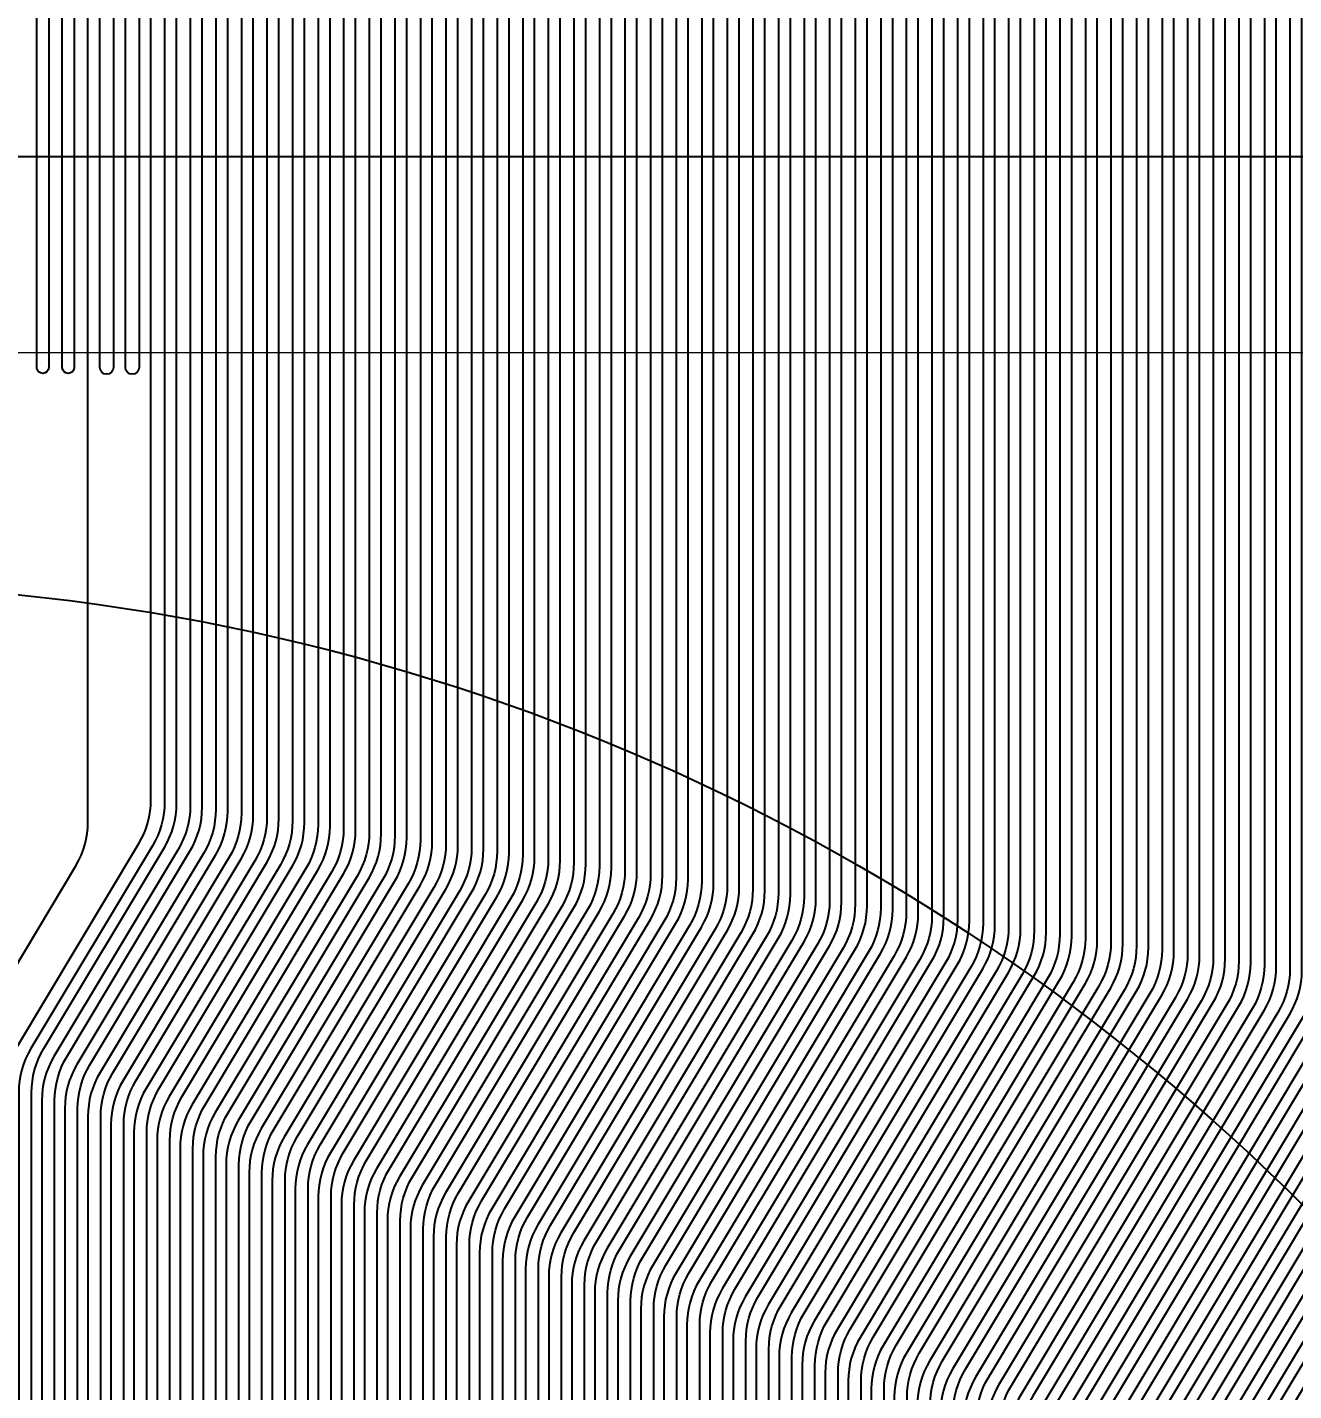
# Model space of a CAD drawing. Extents: x 10 to 206, y -65 to 73.
# Drawn here: x 58.026 to 59.511, y 35.13 to 36.728 of the extents above; entities that cross this region are included whole.
import ezdxf

# ---------------------------------------------------------------- set-up
doc = ezdxf.new("R2010")
doc.units = 0
doc.header["$LTSCALE"] = 0.5
doc.layers.get('0').update_dxf_attribs({"lineweight": 13})
for name, color, linetype in [('01 Copper', 3, 'Continuous'), ('08 Dimension&pin assignment', 7, 'Continuous'), ('10 Punch', 2, 'Continuous')]:
    doc.layers.add(name, color=color, linetype=linetype)
doc.styles.get("Standard").update_dxf_attribs({"font": 'romans.shx', "width": 0.75, "bigfont": 'AllInOneBig.shx'})
doc.dimstyles.new('ISO-25', dxfattribs={"dimtxt": 0.5, "dimasz": 0.8, "dimexe": 0.1, "dimexo": 0.1, "dimgap": 0.1, "dimtad": 1, "dimdec": 3, "dimzin": 1, "dimdsep": 46, "dimtxsty": 'Standard', "dimcen": 0.5, "dimadec": 0, "dimazin": 0, "dimtfac": 1, "dimtdec": 3, "dimtmove": 0, "dimatfit": 3, "dimfxl": 0, "dimarcsym": 0})

# ---------------------------------------------------------------- blocks, each defined once
blk = doc.blocks.new('*D626')
at = {"layer": '08 Dimension&pin assignment', "color": 0, "lineweight": -2, "transparency": 16777216}
for p, q in [((47.8345, 43.0835), (54.2023, 43.0835)), ((54.2023, 43.0835), (56.6015, 36.6674)), ((58.6329, 31.2348), (56.8817, 35.9181)), ((58.9131, 30.4855), (59.1932, 29.7361))]:
    blk.add_line(p, q, dxfattribs=at)
at = {"layer": '08 Dimension&pin assignment', "color": 0, "transparency": 16777216}
for points in [[(56.7263, 36.7141), (56.4766, 36.6207), (56.8817, 35.9181)], [(59.0379, 30.5322), (58.7882, 30.4388), (58.6329, 31.2348)]]:
    blk.add_solid(points, dxfattribs=at)
at = {"layer": '08 Dimension&pin assignment', "color": 0, "transparency": 16777216, "insert": (50.9684, 43.5644), "char_height": 0.5, "attachment_point": 5}
blk.add_mtext('∅5.000(Tape NG hole)', dxfattribs=at)
blk = doc.blocks.new('*D629')
at = {"layer": '08 Dimension&pin assignment', "color": 0, "lineweight": -2, "transparency": 16777216}
for p, q in [((55.6423, 35.3125), (55.6423, 51.9014)), ((68.5723, 35.3125), (68.5723, 51.9014)), ((56.4423, 51.8014), (67.7723, 51.8014))]:
    blk.add_line(p, q, dxfattribs=at)
at = {"layer": '08 Dimension&pin assignment', "color": 0, "transparency": 16777216}
for points in [[(56.4423, 51.9348), (56.4423, 51.6681), (55.6423, 51.8014)], [(67.7723, 51.9348), (67.7723, 51.6681), (68.5723, 51.8014)]]:
    blk.add_solid(points, dxfattribs=at)
at = {"layer": '08 Dimension&pin assignment', "color": 0, "transparency": 16777216, "insert": (62.1073, 52.2824), "char_height": 0.5, "attachment_point": 5}
blk.add_mtext('12.930±0.1(Cutline)', dxfattribs=at)
blk = doc.blocks.new('*D632')
at = {"layer": '08 Dimension&pin assignment', "color": 0, "lineweight": -2, "transparency": 16777216}
for p, q in [((86.5948, 34.3764), (86.5948, 45.0329)), ((57.8573, 33.5764), (86.6948, 33.5764)), ((79.6948, 33.5764), (86.6948, 33.5764)), ((86.5948, 32.7764), (86.5948, 31.9764))]:
    blk.add_line(p, q, dxfattribs=at)
at = {"layer": '08 Dimension&pin assignment', "color": 0, "transparency": 16777216}
for points in [[(86.4614, 34.3764), (86.7281, 34.3764), (86.5948, 33.5764)], [(86.4614, 32.7764), (86.7281, 32.7764), (86.5948, 33.5764)]]:
    blk.add_solid(points, dxfattribs=at)
at = {"layer": '08 Dimension&pin assignment', "color": 0, "transparency": 16777216, "insert": (86.1138, 41.0847), "char_height": 0.5, "attachment_point": 5, "rotation": 90}
blk.add_mtext('0%%P1(%%C5mm Tape NG Hole)', dxfattribs=at)
blk = doc.blocks.new('*D639')
at = {"layer": '08 Dimension&pin assignment', "color": 0, "lineweight": -2, "transparency": 16777216}
for p, q in [((56.6923, 34.1764), (56.6923, 45.9014)), ((62.1073, 42.4464), (62.1073, 45.9014)), ((61.3073, 45.8014), (57.4923, 45.8014))]:
    blk.add_line(p, q, dxfattribs=at)
at = {"layer": '08 Dimension&pin assignment', "color": 0, "transparency": 16777216}
for points in [[(57.4923, 45.9348), (57.4923, 45.6681), (56.6923, 45.8014)], [(61.3073, 45.9348), (61.3073, 45.6681), (62.1073, 45.8014)]]:
    blk.add_solid(points, dxfattribs=at)
at = {"layer": '08 Dimension&pin assignment', "color": 0, "transparency": 16777216, "insert": (59.3998, 46.2824), "char_height": 0.5, "attachment_point": 5}
blk.add_mtext('5.415{\\A1;\\Fromans,bigfont|c128;%%P0.1\\Fromans,bigfont|c136;5\\Fromans,bigfont|c128;(\\Fromans,bigfont|c136;SR\\Fromans,bigfont|c128;)}', dxfattribs=at)
blk = doc.blocks.new('*D692')
at = {"layer": '08 Dimension&pin assignment', "color": 0, "lineweight": -2, "transparency": 16777216}
for p, q in [((57.1453, 33.9409), (57.1453, 43.8654)), ((67.0692, 33.9409), (67.0692, 43.8654)), ((57.9453, 43.7654), (66.2692, 43.7654)), ((67.0692, 43.7654), (78.7121, 43.7654))]:
    blk.add_line(p, q, dxfattribs=at)
at = {"layer": '08 Dimension&pin assignment', "color": 0, "transparency": 16777216}
for points in [[(57.9453, 43.8987), (57.9453, 43.632), (57.1453, 43.7654)], [(66.2692, 43.632), (66.2692, 43.8987), (67.0692, 43.7654)]]:
    blk.add_solid(points, dxfattribs=at)
at = {"layer": 'Defpoints', "color": 0, "transparency": 16777216}
for p in [(67.0692, 43.7654), (57.1453, 33.8409), (67.0692, 33.8409)]:
    blk.add_point(p, dxfattribs=at)
at = {"layer": '08 Dimension&pin assignment', "color": 0, "transparency": 16777216, "insert": (73.2907, 44.2463), "char_height": 0.5, "attachment_point": 5}
blk.add_mtext('{\\Fromans,chineset|c0;\\C2;9.9\\Fromans.shx,chineset.shx|c0;18*1.0006=9.9239508%%P0.005(I/L)}', dxfattribs=at)

msp = doc.modelspace()

# ---------------------------------------------------------------- linework, layer by layer
at = {"color": 254, "true_color": 0xddb3d4}
msp.add_lwpolyline([(55.10216848, 36.34693204), (68.25153664, 36.34693204)], dxfattribs=at)
at = {"layer": '01 Copper'}
for points in [[(58.13675674, 39.87162661), (58.13675674, 41.01142951), (58.25175674, 41.01142951), (58.25175674, 41.03142951), (58.21475674, 41.03142951), (58.21475674, 41.15142951), (58.29975674, 41.15142951), (58.29975674, 41.03142951), (58.26275674, 41.03142951), (58.26275674, 41.00042951), (58.14675674, 41.00042951), (58.14675674, 39.86014448), (58.12685274, 39.81896109), (58.12685274, 38.69693204), (58.12385274, 38.68693204), (58.12385274, 38.58693204), (58.12685274, 38.57693204), (58.12685274, 36.3295184, -1), (58.11085274, 36.3295184), (58.11085274, 38.57693204), (58.11385274, 38.58693204), (58.11385274, 38.68693204), (58.11085274, 38.69693204), (58.11085274, 39.81802861)], [(58.15384074, 38.68693204), (58.15384074, 38.58693204), (58.15684074, 38.57693204), (58.15684074, 36.3295184, -1), (58.14084074, 36.3295184), (58.14084074, 38.57693204), (58.14384074, 38.58693204), (58.14384074, 38.68693204), (58.14084074, 38.69693204), (58.14084074, 39.81802861), (58.15875674, 39.85509863), (58.15875674, 40.98042951), (58.24775674, 40.98042951), (58.24775674, 40.86042951), (58.16875674, 40.86042951), (58.16875674, 39.8436165), (58.15684074, 39.81896109), (58.15684074, 38.69693204)]]:
    msp.add_lwpolyline(points, format="xyb", close=True, dxfattribs=at)
for points in [[(56.49225674, 32.19059536), (56.49225674, 34.9169437, -0.3152987889), (56.55805473, 35.01091297), (57.91144554, 35.50350694, 0.1719942425), (57.96299282, 35.54602662), (58.08261404, 35.74539532, 0.1359329595), (58.09686474, 35.79684489), (58.09686474, 38.57693204)], [(58.18682874, 38.57693204), (58.18682874, 35.8204476, -0.1359329595), (58.17257804, 35.76899803), (58.03005045, 35.53145205, 0.1359329595), (58.01579974, 35.48000247), (58.01579974, 33.75092951), (58.00379974, 33.75092951), (58.00379974, 35.06642951, 0.4142135624), (57.95379974, 35.11642951), (57.56750814, 35.11642951, -0.4142135624), (57.51750814, 35.16642951), (57.51750814, 35.29318974, -0.3152987889), (57.55040714, 35.34017437), (57.96153948, 35.48981431, 0.1719942425), (58.01308676, 35.53233399), (58.15657804, 35.77148612, 0.1359329595), (58.17082874, 35.82293569), (58.17082874, 38.57693204)], [(58.21681674, 38.57693204), (58.21681674, 35.81600538, -0.1359329595), (58.20256604, 35.76455581), (58.05706665, 35.52205683, 0.1359329595), (58.04281594, 35.47060726), (58.04281594, 33.84092951), (58.03081594, 33.84092951), (58.03081594, 35.47976202, -0.1359329595), (58.04506665, 35.53121159), (58.18656604, 35.7670439, 0.1359329595), (58.20081674, 35.81849348), (58.20081674, 38.57693204)], [(58.05087674, 38.57693204), (58.05087674, 36.3295184, -1), (58.03688874, 36.3295184), (58.03688874, 38.57693204)], [(58.24680474, 38.57693204), (58.24680474, 35.81156317, -0.1359329595), (58.23255404, 35.76011359), (58.08408285, 35.51266161, 0.1359329595), (58.06983214, 35.46121204), (58.06983214, 33.75092951), (58.05783214, 33.75092951), (58.05783214, 35.4703668, -0.1359329595), (58.07208285, 35.52181637), (58.21655404, 35.76260168, 0.1359329595), (58.23080474, 35.81405126), (58.23080474, 38.57693204)], [(58.08086474, 38.57693204), (58.08086474, 36.3295184, -1), (58.06687674, 36.3295184), (58.06687674, 38.57693204)], [(58.27679274, 38.57693204), (58.27679274, 35.80712095, -0.1359329595), (58.26254204, 35.75567137), (58.11109905, 35.5032664, 0.1359329595), (58.09684834, 35.45181682), (58.09684834, 33.84092951), (58.08484834, 33.84092951), (58.08484834, 35.46097158, -0.1359329595), (58.09909905, 35.51242116), (58.24654204, 35.75815947, 0.1359329595), (58.26079274, 35.80960904), (58.26079274, 38.57693204)], [(58.30678074, 38.57693204), (58.30678074, 35.80267873, -0.1359329595), (58.29253004, 35.75122915), (58.13811525, 35.49387118, 0.1359329595), (58.12386454, 35.4424216), (58.12386454, 33.75092951), (58.11186454, 33.75092951), (58.11186454, 35.45157636, -0.1359329595), (58.12611525, 35.50302594), (58.27653004, 35.75371725, 0.1359329595), (58.29078074, 35.80516682), (58.29078074, 38.57693204)], [(58.33676874, 38.57693204), (58.33676874, 35.79823651, -0.1359329595), (58.32251804, 35.74678694), (58.16513145, 35.48447596, 0.1359329595), (58.15088074, 35.43302639), (58.15088074, 33.84092951), (58.13888074, 33.84092951), (58.13888074, 35.44218115, -0.1359329595), (58.15313145, 35.49363072), (58.30651804, 35.74927503, 0.1359329595), (58.32076874, 35.80072461), (58.32076874, 38.57693204)], [(58.36675674, 38.57693204), (58.36675674, 35.7937943, -0.1359329595), (58.35250604, 35.74234472), (58.19214765, 35.47508074, 0.1359329595), (58.17789694, 35.42363117), (58.17789694, 33.75092951), (58.16589694, 33.75092951), (58.16589694, 35.43278593, -0.1359329595), (58.18014765, 35.4842355), (58.33650604, 35.74483281, 0.1359329595), (58.35075674, 35.79628239), (58.35075674, 38.57693204)], [(58.39674474, 38.57693204), (58.39674474, 35.78935208, -0.1359329595), (58.38249404, 35.7379025), (58.21916385, 35.46568553, 0.1359329595), (58.20491314, 35.41423595), (58.20491314, 33.84092951), (58.19291314, 33.84092951), (58.19291314, 35.42339071, -0.1359329595), (58.20716385, 35.47484029), (58.36649404, 35.74039059, 0.1359329595), (58.38074474, 35.79184017), (58.38074474, 38.57693204)], [(58.42673274, 38.57693204), (58.42673274, 35.78490986, -0.1359329595), (58.41248204, 35.73346028), (58.24618005, 35.45629031, 0.1359329595), (58.23192934, 35.40484073), (58.23192934, 33.75092951), (58.21992934, 33.75092951), (58.21992934, 35.41399549, -0.1359329595), (58.23418005, 35.46544507), (58.39648204, 35.73594838, 0.1359329595), (58.41073274, 35.78739795), (58.41073274, 38.57693204)], [(58.45672074, 38.57693204), (58.45672074, 35.78046764, -0.1359329595), (58.44247004, 35.72901807), (58.27319625, 35.44689509, 0.1359329595), (58.25894554, 35.39544552), (58.25894554, 33.84092951), (58.24694554, 33.84092951), (58.24694554, 35.40460028, -0.1359329595), (58.26119625, 35.45604985), (58.42647004, 35.73150616, 0.1359329595), (58.44072074, 35.78295573), (58.44072074, 38.57693204)], [(58.48670874, 38.57693204), (58.48670874, 35.77602542, -0.1359329595), (58.47245804, 35.72457585), (58.30021245, 35.43749987, 0.1359329595), (58.28596174, 35.3860503), (58.28596174, 33.75092951), (58.27396174, 33.75092951), (58.27396174, 35.39520506, -0.1359329595), (58.28821245, 35.44665463), (58.45645804, 35.72706394, 0.1359329595), (58.47070874, 35.77851352), (58.47070874, 38.57693204)], [(58.51669674, 38.57693204), (58.51669674, 35.77158321, -0.1359329595), (58.50244604, 35.72013363), (58.32722865, 35.42810466, 0.1359329595), (58.31297794, 35.37665508), (58.31297794, 33.84092951), (58.30097794, 33.84092951), (58.30097794, 35.38580984, -0.1359329595), (58.31522865, 35.43725942), (58.48644604, 35.72262172, 0.1359329595), (58.50069674, 35.7740713), (58.50069674, 38.57693204)], [(58.54668474, 38.57693204), (58.54668474, 35.76714099, -0.1359329595), (58.53243404, 35.71569141), (58.35424485, 35.41870944, 0.1359329595), (58.33999414, 35.36725986), (58.33999414, 33.75092951), (58.32799414, 33.75092951), (58.32799414, 35.37641462, -0.1359329595), (58.34224485, 35.4278642), (58.51643404, 35.71817951, 0.1359329595), (58.53068474, 35.76962908), (58.53068474, 38.57693204)], [(58.57667274, 38.57693204), (58.57667274, 35.76269877, -0.1359329595), (58.56242204, 35.7112492), (58.38126105, 35.40931422, 0.1359329595), (58.36701034, 35.35786464), (58.36701034, 33.84092951), (58.35501034, 33.84092951), (58.35501034, 35.3670194, -0.1359329595), (58.36926105, 35.41846898), (58.54642204, 35.71373729, 0.1359329595), (58.56067274, 35.76518686), (58.56067274, 38.57693204)], [(58.60666074, 38.57693204), (58.60666074, 35.75825655, -0.1359329595), (58.59241004, 35.70680698), (58.40827725, 35.399919, 0.1359329595), (58.39402654, 35.34846943), (58.39402654, 33.75092951), (58.38202654, 33.75092951), (58.38202654, 35.35762419, -0.1359329595), (58.39627725, 35.40907376), (58.57641004, 35.70929507, 0.1359329595), (58.59066074, 35.76074465), (58.59066074, 38.57693204)], [(58.63664874, 38.57693204), (58.63664874, 35.75381434, -0.1359329595), (58.62239804, 35.70236476), (58.43529345, 35.39052379, 0.1359329595), (58.42104274, 35.33907421), (58.42104274, 33.84092951), (58.40904274, 33.84092951), (58.40904274, 35.34822897, -0.1359329595), (58.42329345, 35.39967854), (58.60639804, 35.70485285, 0.1359329595), (58.62064874, 35.75630243), (58.62064874, 38.57693204)], [(58.66663674, 38.57693204), (58.66663674, 35.74937212, -0.1359329595), (58.65238604, 35.69792254), (58.46230965, 35.38112857, 0.1359329595), (58.44805894, 35.32967899), (58.44805894, 33.75092951), (58.43605894, 33.75092951), (58.43605894, 35.33883375, -0.1359329595), (58.45030965, 35.39028333), (58.63638604, 35.70041064, 0.1359329595), (58.65063674, 35.75186021), (58.65063674, 38.57693204)], [(58.69662474, 38.57693204), (58.69662474, 35.7449299, -0.1359329595), (58.68237404, 35.69348032), (58.48932585, 35.37173335, 0.1359329595), (58.47507514, 35.32028377), (58.47507514, 33.84092951), (58.46307514, 33.84092951), (58.46307514, 35.32943853, -0.1359329595), (58.47732585, 35.38088811), (58.66637404, 35.69596842, 0.1359329595), (58.68062474, 35.74741799), (58.68062474, 38.57693204)], [(58.72661274, 38.57693204), (58.72661274, 35.74048768, -0.1359329595), (58.71236204, 35.68903811), (58.51634205, 35.36233813, 0.1359329595), (58.50209134, 35.31088856), (58.50209134, 33.75092951), (58.49009134, 33.75092951), (58.49009134, 35.32004332, -0.1359329595), (58.50434205, 35.37149289), (58.69636204, 35.6915262, 0.1359329595), (58.71061274, 35.74297578), (58.71061274, 38.57693204)], [(58.75660074, 38.57693204), (58.75660074, 35.73604547, -0.1359329595), (58.74235004, 35.68459589), (58.54335825, 35.35294291, 0.1359329595), (58.52910754, 35.30149334), (58.52910754, 33.84092951), (58.51710754, 33.84092951), (58.51710754, 35.3106481, -0.1359329595), (58.53135825, 35.36209767), (58.72635004, 35.68708398, 0.1359329595), (58.74060074, 35.73853356), (58.74060074, 38.57693204)], [(58.78658874, 38.57693204), (58.78658874, 35.73160325, -0.1359329595), (58.77233804, 35.68015367), (58.57037445, 35.3435477, 0.1359329595), (58.55612374, 35.29209812), (58.55612374, 33.75092951), (58.54412374, 33.75092951), (58.54412374, 35.30125288, -0.1359329595), (58.55837445, 35.35270246), (58.75633804, 35.68264176, 0.1359329595), (58.77058874, 35.73409134), (58.77058874, 38.57693204)], [(58.81657674, 38.57693204), (58.81657674, 35.72716103, -0.1359329595), (58.80232604, 35.67571145), (58.59739065, 35.33415248, 0.1359329595), (58.58313994, 35.2827029), (58.58313994, 33.84092951), (58.57113994, 33.84092951), (58.57113994, 35.29185766, -0.1359329595), (58.58539065, 35.34330724), (58.78632604, 35.67819955, 0.1359329595), (58.80057674, 35.72964912), (58.80057674, 38.57693204)], [(58.84656474, 38.57693204), (58.84656474, 35.72271881, -0.1359329595), (58.83231404, 35.67126924), (58.62440685, 35.32475726, 0.1359329595), (58.61015614, 35.27330769), (58.61015614, 33.75092951), (58.59815614, 33.75092951), (58.59815614, 35.28246245, -0.1359329595), (58.61240685, 35.33391202), (58.81631404, 35.67375733, 0.1359329595), (58.83056474, 35.7252069), (58.83056474, 38.57693204)], [(58.87655274, 38.57693204), (58.87655274, 35.71827659, -0.1359329595), (58.86230204, 35.66682702), (58.65142305, 35.31536204, 0.1359329595), (58.63717234, 35.26391247), (58.63717234, 33.84092951), (58.62517234, 33.84092951), (58.62517234, 35.27306723, -0.1359329595), (58.63942305, 35.3245168), (58.84630204, 35.66931511, 0.1359329595), (58.86055274, 35.72076469), (58.86055274, 38.57693204)], [(58.90654074, 38.57693204), (58.90654074, 35.71383438, -0.1359329595), (58.89229004, 35.6623848), (58.67843925, 35.30596683, 0.1359329595), (58.66418854, 35.25451725), (58.66418854, 33.75092951), (58.65218854, 33.75092951), (58.65218854, 35.26367201, -0.1359329595), (58.66643925, 35.31512159), (58.87629004, 35.66487289, 0.1359329595), (58.89054074, 35.71632247), (58.89054074, 38.57693204)], [(58.93652874, 38.57693204), (58.93652874, 35.70939216, -0.1359329595), (58.92227804, 35.65794258), (58.70545545, 35.29657161, 0.1359329595), (58.69120474, 35.24512203), (58.69120474, 33.84092951), (58.67920474, 33.84092951), (58.67920474, 35.25427679, -0.1359329595), (58.69345545, 35.30572637), (58.90627804, 35.66043068, 0.1359329595), (58.92052874, 35.71188025), (58.92052874, 38.57693204)], [(58.96651674, 38.57693204), (58.96651674, 35.70494994, -0.1359329595), (58.95226604, 35.65350037), (58.73247165, 35.28717639, 0.1359329595), (58.71822094, 35.23572681), (58.71822094, 33.75092951), (58.70622094, 33.75092951), (58.70622094, 35.24488157, -0.1359329595), (58.72047165, 35.29633115), (58.93626604, 35.65598846, 0.1359329595), (58.95051674, 35.70743803), (58.95051674, 38.57693204)], [(58.99650474, 38.57693204), (58.99650474, 35.70050772, -0.1359329595), (58.98225404, 35.64905815), (58.75948785, 35.27778117, 0.1359329595), (58.74523714, 35.2263316), (58.74523714, 33.84092951), (58.73323714, 33.84092951), (58.73323714, 35.23548636, -0.1359329595), (58.74748785, 35.28693593), (58.96625404, 35.65154624, 0.1359329595), (58.98050474, 35.70299582), (58.98050474, 38.57693204)], [(59.02649274, 38.57693204), (59.02649274, 35.69606551, -0.1359329595), (59.01224204, 35.64461593), (58.78650405, 35.26838596, 0.1359329595), (58.77225334, 35.21693638), (58.77225334, 33.75092951), (58.76025334, 33.75092951), (58.76025334, 35.22609114, -0.1359329595), (58.77450405, 35.27754071), (58.99624204, 35.64710402, 0.1359329595), (59.01049274, 35.6985536), (59.01049274, 38.57693204)], [(59.05648074, 38.57693204), (59.05648074, 35.69162329, -0.1359329595), (59.04223004, 35.64017371), (58.81352025, 35.25899074, 0.1359329595), (58.79926954, 35.20754116), (58.79926954, 33.84092951), (58.78726954, 33.84092951), (58.78726954, 35.21669592, -0.1359329595), (58.80152025, 35.2681455), (59.02623004, 35.64266181, 0.1359329595), (59.04048074, 35.69411138), (59.04048074, 38.57693204)], [(59.08646874, 38.57693204), (59.08646874, 35.68718107, -0.1359329595), (59.07221804, 35.6357315), (58.84053645, 35.24959552, 0.1359329595), (58.82628574, 35.19814594), (58.82628574, 33.75092951), (58.81428574, 33.75092951), (58.81428574, 35.2073007, -0.1359329595), (58.82853645, 35.25875028), (59.05621804, 35.63821959, 0.1359329595), (59.07046874, 35.68966916), (59.07046874, 38.57693204)], [(59.11645674, 38.57693204), (59.11645674, 35.68273885, -0.1359329595), (59.10220604, 35.63128928), (58.86755265, 35.2402003, 0.1359329595), (58.85330194, 35.18875073), (58.85330194, 33.84092951), (58.84130194, 33.84092951), (58.84130194, 35.19790549, -0.1359329595), (58.85555265, 35.24935506), (59.08620604, 35.63377737, 0.1359329595), (59.10045674, 35.68522695), (59.10045674, 38.57693204)], [(59.14644474, 38.57693204), (59.14644474, 35.67829664, -0.1359329595), (59.13219404, 35.62684706), (58.89456885, 35.23080508, 0.1359329595), (58.88031814, 35.17935551), (58.88031814, 33.75092951), (58.86831814, 33.75092951), (58.86831814, 35.18851027, -0.1359329595), (58.88256885, 35.23995984), (59.11619404, 35.62933515, 0.1359329595), (59.13044474, 35.68078473), (59.13044474, 38.57693204)], [(59.17643274, 38.57693204), (59.17643274, 35.67385442, -0.1359329595), (59.16218204, 35.62240484), (58.92158505, 35.22140987, 0.1359329595), (58.90733434, 35.16996029), (58.90733434, 33.84092951), (58.89533434, 33.84092951), (58.89533434, 35.17911505, -0.1359329595), (58.90958505, 35.23056463), (59.14618204, 35.62489293, 0.1359329595), (59.16043274, 35.67634251), (59.16043274, 38.57693204)], [(59.20642074, 38.57693204), (59.20642074, 35.6694122, -0.1359329595), (59.19217004, 35.61796262), (58.94860125, 35.21201465, 0.1359329595), (58.93435054, 35.16056507), (58.93435054, 33.75092951), (58.92235054, 33.75092951), (58.92235054, 35.16971983, -0.1359329595), (58.93660125, 35.22116941), (59.17617004, 35.62045072, 0.1359329595), (59.19042074, 35.67190029), (59.19042074, 38.57693204)], [(59.23640874, 38.57693204), (59.23640874, 35.66496998, -0.1359329595), (59.22215804, 35.61352041), (58.97561745, 35.20261943, 0.1359329595), (58.96136674, 35.15116986), (58.96136674, 33.84092951), (58.94936674, 33.84092951), (58.94936674, 35.16032462, -0.1359329595), (58.96361745, 35.21177419), (59.20615804, 35.6160085, 0.1359329595), (59.22040874, 35.66745807), (59.22040874, 38.57693204)], [(59.26639674, 38.57693204), (59.26639674, 35.66052776, -0.1359329595), (59.25214604, 35.60907819), (59.00263365, 35.19322421, 0.1359329595), (58.98838294, 35.14177464), (58.98838294, 33.75092951), (58.97638294, 33.75092951), (58.97638294, 35.1509294, -0.1359329595), (58.99063365, 35.20237897), (59.23614604, 35.61156628, 0.1359329595), (59.25039674, 35.66301586), (59.25039674, 38.57693204)], [(59.29638474, 38.57693204), (59.29638474, 35.65608555, -0.1359329595), (59.28213404, 35.60463597), (59.02964985, 35.183829, 0.1359329595), (59.01539914, 35.13237942), (59.01539914, 33.84092951), (59.00339914, 33.84092951), (59.00339914, 35.14153418, -0.1359329595), (59.01764985, 35.19298376), (59.26613404, 35.60712406, 0.1359329595), (59.28038474, 35.65857364), (59.28038474, 38.57693204)], [(59.32637274, 38.57693204), (59.32637274, 35.65164333, -0.1359329595), (59.31212204, 35.60019375), (59.05666605, 35.17443378, 0.1359329595), (59.04241534, 35.1229842), (59.04241534, 33.75092951), (59.03041534, 33.75092951), (59.03041534, 35.13213896, -0.1359329595), (59.04466605, 35.18358854), (59.29612204, 35.60268185, 0.1359329595), (59.31037274, 35.65413142), (59.31037274, 38.57693204)], [(59.35636074, 38.57693204), (59.35636074, 35.64720111, -0.1359329595), (59.34211004, 35.59575154), (59.08368225, 35.16503856, 0.1359329595), (59.06943154, 35.11358899), (59.06943154, 33.84092951), (59.05743154, 33.84092951), (59.05743154, 35.12274374, -0.1359329595), (59.07168225, 35.17419332), (59.32611004, 35.59823963, 0.1359329595), (59.34036074, 35.6496892), (59.34036074, 38.57693204)], [(59.38634874, 38.57693204), (59.38634874, 35.64275889, -0.1359329595), (59.37209804, 35.59130932), (59.11069845, 35.15564334, 0.1359329595), (59.09644774, 35.10419377), (59.09644774, 33.75092951), (59.08444774, 33.75092951), (59.08444774, 35.11334853, -0.1359329595), (59.09869845, 35.1647981), (59.35609804, 35.59379741, 0.1359329595), (59.37034874, 35.64524699), (59.37034874, 38.57693204)], [(59.41633674, 38.57693204), (59.41633674, 35.63831668, -0.1359329595), (59.40208604, 35.5868671), (59.13771465, 35.14624813, 0.1359329595), (59.12346394, 35.09479855), (59.12346394, 33.84092951), (59.11146394, 33.84092951), (59.11146394, 35.10395331, -0.1359329595), (59.12571465, 35.15540288), (59.38608604, 35.58935519, 0.1359329595), (59.40033674, 35.64080477), (59.40033674, 38.57693204)], [(59.44632474, 38.57693204), (59.44632474, 35.63387446, -0.1359329595), (59.43207404, 35.58242488), (59.16473085, 35.13685291, 0.1359329595), (59.15048014, 35.08540333), (59.15048014, 33.75092951), (59.13848014, 33.75092951), (59.13848014, 35.09455809, -0.1359329595), (59.15273085, 35.14600767), (59.41607404, 35.58491298, 0.1359329595), (59.43032474, 35.63636255), (59.43032474, 38.57693204)], [(59.47631274, 38.57693204), (59.47631274, 35.62943224, -0.1359329595), (59.46206204, 35.57798267), (59.19174705, 35.12745769, 0.1359329595), (59.17749634, 35.07600811), (59.17749634, 33.84092951), (59.16549634, 33.84092951), (59.16549634, 35.08516287, -0.1359329595), (59.17974705, 35.13661245), (59.44606204, 35.58047076, 0.1359329595), (59.46031274, 35.63192033), (59.46031274, 38.57693204)], [(59.50630074, 38.57693204), (59.50630074, 35.62499002, -0.1359329595), (59.49205004, 35.57354045), (59.21876325, 35.11806247, 0.1359329595), (59.20451254, 35.0666129), (59.20451254, 33.75092951), (59.19251254, 33.75092951), (59.19251254, 35.07576766, -0.1359329595), (59.20676325, 35.12721723), (59.47605004, 35.57602854, 0.1359329595), (59.49030074, 35.62747812), (59.49030074, 38.57693204)], [(59.53628874, 38.57693204), (59.53628874, 35.62054781, -0.1359329595), (59.52203804, 35.56909823), (59.24577945, 35.10866725, 0.1359329595), (59.23152874, 35.05721768), (59.23152874, 33.84092951), (59.21952874, 33.84092951), (59.21952874, 35.06637244, -0.1359329595), (59.23377945, 35.11782201), (59.50603804, 35.57158632, 0.1359329595), (59.52028874, 35.6230359), (59.52028874, 38.57693204)], [(59.56627674, 38.57693204), (59.56627674, 35.61610559, -0.1359329595), (59.55202604, 35.56465601), (59.27279565, 35.09927204, 0.1359329595), (59.25854494, 35.04782246), (59.25854494, 33.75092951), (59.24654494, 33.75092951), (59.24654494, 35.05697722, -0.1359329595), (59.26079565, 35.1084268), (59.53602604, 35.5671441, 0.1359329595), (59.55027674, 35.61859368), (59.55027674, 38.57693204)], [(59.59626474, 38.57693204), (59.59626474, 35.61166337, -0.1359329595), (59.58201404, 35.56021379), (59.29981185, 35.08987682, 0.1359329595), (59.28556114, 35.03842724), (59.28556114, 33.84092951), (59.27356114, 33.84092951), (59.27356114, 35.047582, -0.1359329595), (59.28781185, 35.09903158), (59.56601404, 35.56270189, 0.1359329595), (59.58026474, 35.61415146), (59.58026474, 38.57693204)], [(59.62625274, 38.57693204), (59.62625274, 35.60722115, -0.1359329595), (59.61200204, 35.55577158), (59.32682805, 35.0804816, 0.1359329595), (59.31257734, 35.02903203), (59.31257734, 33.75092951), (59.30057734, 33.75092951), (59.30057734, 35.03818679, -0.1359329595), (59.31482805, 35.08963636), (59.59600204, 35.55825967, 0.1359329595), (59.61025274, 35.60970925), (59.61025274, 38.57693204)], [(59.65624074, 38.57693204), (59.65624074, 35.60277893, -0.1359329595), (59.64199004, 35.55132936), (59.35384425, 35.07108638, 0.1359329595), (59.33959354, 35.01963681), (59.33959354, 33.84092951), (59.32759354, 33.84092951), (59.32759354, 35.02879157, -0.1359329595), (59.34184425, 35.08024114), (59.62599004, 35.55381745, 0.1359329595), (59.64024074, 35.60526703), (59.64024074, 38.57693204)], [(59.68622874, 38.57693204), (59.68622874, 35.59833672, -0.1359329595), (59.67197804, 35.54688714), (59.38086045, 35.06169117, 0.1359329595), (59.36660974, 35.01024159), (59.36660974, 33.75092951), (59.35460974, 33.75092951), (59.35460974, 35.01939635, -0.1359329595), (59.36886045, 35.07084593), (59.65597804, 35.54937523, 0.1359329595), (59.67022874, 35.60082481), (59.67022874, 38.57693204)], [(59.71621674, 38.57693204), (59.71621674, 35.5938945, -0.1359329595), (59.70196604, 35.54244492), (59.40787665, 35.05229595, 0.1359329595), (59.39362594, 35.00084637), (59.39362594, 33.84092951), (59.38162594, 33.84092951), (59.38162594, 35.01000113, -0.1359329595), (59.39587665, 35.06145071), (59.68596604, 35.54493302, 0.1359329595), (59.70021674, 35.59638259), (59.70021674, 38.57693204)], [(59.74620474, 38.57693204), (59.74620474, 35.58945228, -0.1359329595), (59.73195404, 35.53800271), (59.43489285, 35.04290073, 0.1359329595), (59.42064214, 34.99145116), (59.42064214, 33.75092951), (59.40864214, 33.75092951), (59.40864214, 35.00060591, -0.1359329595), (59.42289285, 35.05205549), (59.71595404, 35.5404908, 0.1359329595), (59.73020474, 35.59194037), (59.73020474, 38.57693204)], [(59.77619274, 38.57693204), (59.77619274, 35.58501006, -0.1359329595), (59.76194204, 35.53356049), (59.46190905, 35.03350551, 0.1359329595), (59.44765834, 34.98205594), (59.44765834, 33.84092951), (59.43565834, 33.84092951), (59.43565834, 34.9912107, -0.1359329595), (59.44990905, 35.04266027), (59.74594204, 35.53604858, 0.1359329595), (59.76019274, 35.58749816), (59.76019274, 38.57693204)]]:
    msp.add_lwpolyline(points, format="xyb", dxfattribs=at)
at = {"layer": '10 Punch'}
msp.add_lwpolyline([(69.60725674, 36.57642951), (54.60725674, 36.57642951), (54.60725674, 30.57642951), (69.60725674, 30.57642951)], close=True, dxfattribs=at)
msp.add_circle((57.75725674, 33.57642951), 2.5, dxfattribs=at)

# ---------------------------------------------------------------- dimensions: what is measured, and where the dimension line sits
at = {"layer": '08 Dimension&pin assignment'}
dim = msp.add_linear_dim(base=(68.57225674, 51.80142951), p1=(55.64225674, 35.21245194), p2=(68.57225674, 35.21245194), text='<>±0.1(Cutline)', dimstyle='ISO-25', override={"dimadec": 3}, dxfattribs=at)
dim.commit()
dim.dimension.update_dxf_attribs({"geometry": '*D629', "text_midpoint": (62.10725674, 51.80142951), "dimtype": 160})
dim = msp.add_linear_dim(base=(56.69225674, 45.80142951), p1=(62.10725674, 42.34642951), p2=(56.69225674, 34.07642951), text='<>{\\A1;\\Fromans,bigfont|c128;%%P0.1\\Fromans,bigfont|c136;5\\Fromans,bigfont|c128;(\\Fromans,bigfont|c136;SR\\Fromans,bigfont|c128;)}', dimstyle='ISO-25', override={"dimzin": 8, "dimadec": 3}, dxfattribs=at)
dim.commit()
dim.dimension.update_dxf_attribs({"geometry": '*D639', "text_midpoint": (59.39975674, 46.28238189)})
dim = msp.add_linear_dim(base=(86.5947567431, 33.5764295119), p1=(79.5947567431, 33.5764295119), p2=(57.7572567431, 33.5764295119), angle=90, text='<>%%P1(%%C5mm Tape NG Hole)', dimstyle='ISO-25', override={"dimzin": 8, "dimadec": 3}, dxfattribs=at)
dim.commit()
dim.dimension.update_dxf_attribs({"geometry": '*D632', "text_midpoint": (86.5947567431, 41.0846795121), "dimtype": 160})
dim = msp.add_diameter_dim_2p(p1=(58.63286189, 31.23478145), p2=(56.8816516, 35.91807757), text='<>(Tape NG hole)', dimstyle='ISO-25', override={"dimtoh": 1, "dimadec": 3}, dxfattribs=at)
dim.commit()
dim.dimension.update_dxf_attribs({"geometry": '*D626', "text_midpoint": (50.96839343, 43.08346141), "dimtype": 163})
at = {"layer": '08 Dimension&pin assignment', "color": 2}
dim = msp.add_linear_dim(base=(67.0692321431, 43.7653682511), p1=(57.1452813431, 33.8409295119), p2=(67.0692321431, 33.8409295119), text='{\\Fromans,chineset|c0;\\C2;9.9\\Fromans.shx,chineset.shx|c0;18*1.0006=<>%%P0.005(I/L)}', dimstyle='ISO-25', override={"dimdec": 8, "dimzin": 8, "dimtxsty": 'Standard', "dimadec": 3}, dxfattribs=at)
dim.commit()
dim.dimension.update_dxf_attribs({"geometry": '*D692', "text_midpoint": (73.2906607145, 44.2463206321)})

# ---------------------------------------------------------------- leaders
at = {"layer": '08 Dimension&pin assignment'}
msp.add_leader([(60.21356918, 35.4544125), (59.34748034, 41.91980575), (57.43618461, 41.91980575)], dimstyle='ISO-25', override={"dimasz": 0.5, "dimtoh": 1, "dimadec": 3, "dimfxl": 1.25}, dxfattribs=at)

doc.saveas('drawing.dxf')
